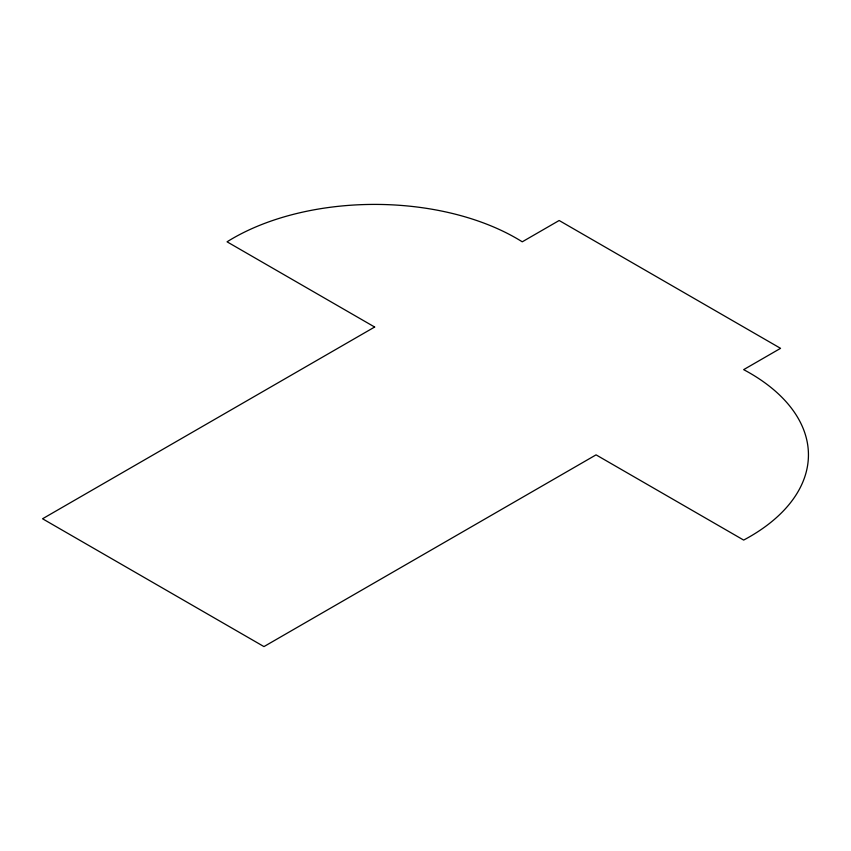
<?xml version="1.0" encoding="UTF-8"?>
<svg xmlns="http://www.w3.org/2000/svg" width="851" height="851" viewBox="0 0 851 851"><rect width="100%" height="100%" fill="white"/><g stroke="black" fill="none" stroke-linecap="round" stroke-linejoin="round"><path stroke-width="1.28" d="M374.653 327.029L42.55 518.77L263.959 646.59L596.062 454.86L743.657 540.077A200.528 115.779 0 0 0 743.657 369.642L780.558 348.336L559.16 220.505L522.259 241.812A200.528 115.779 0 0 0 227.057 241.812L374.653 327.029"/></g></svg>
